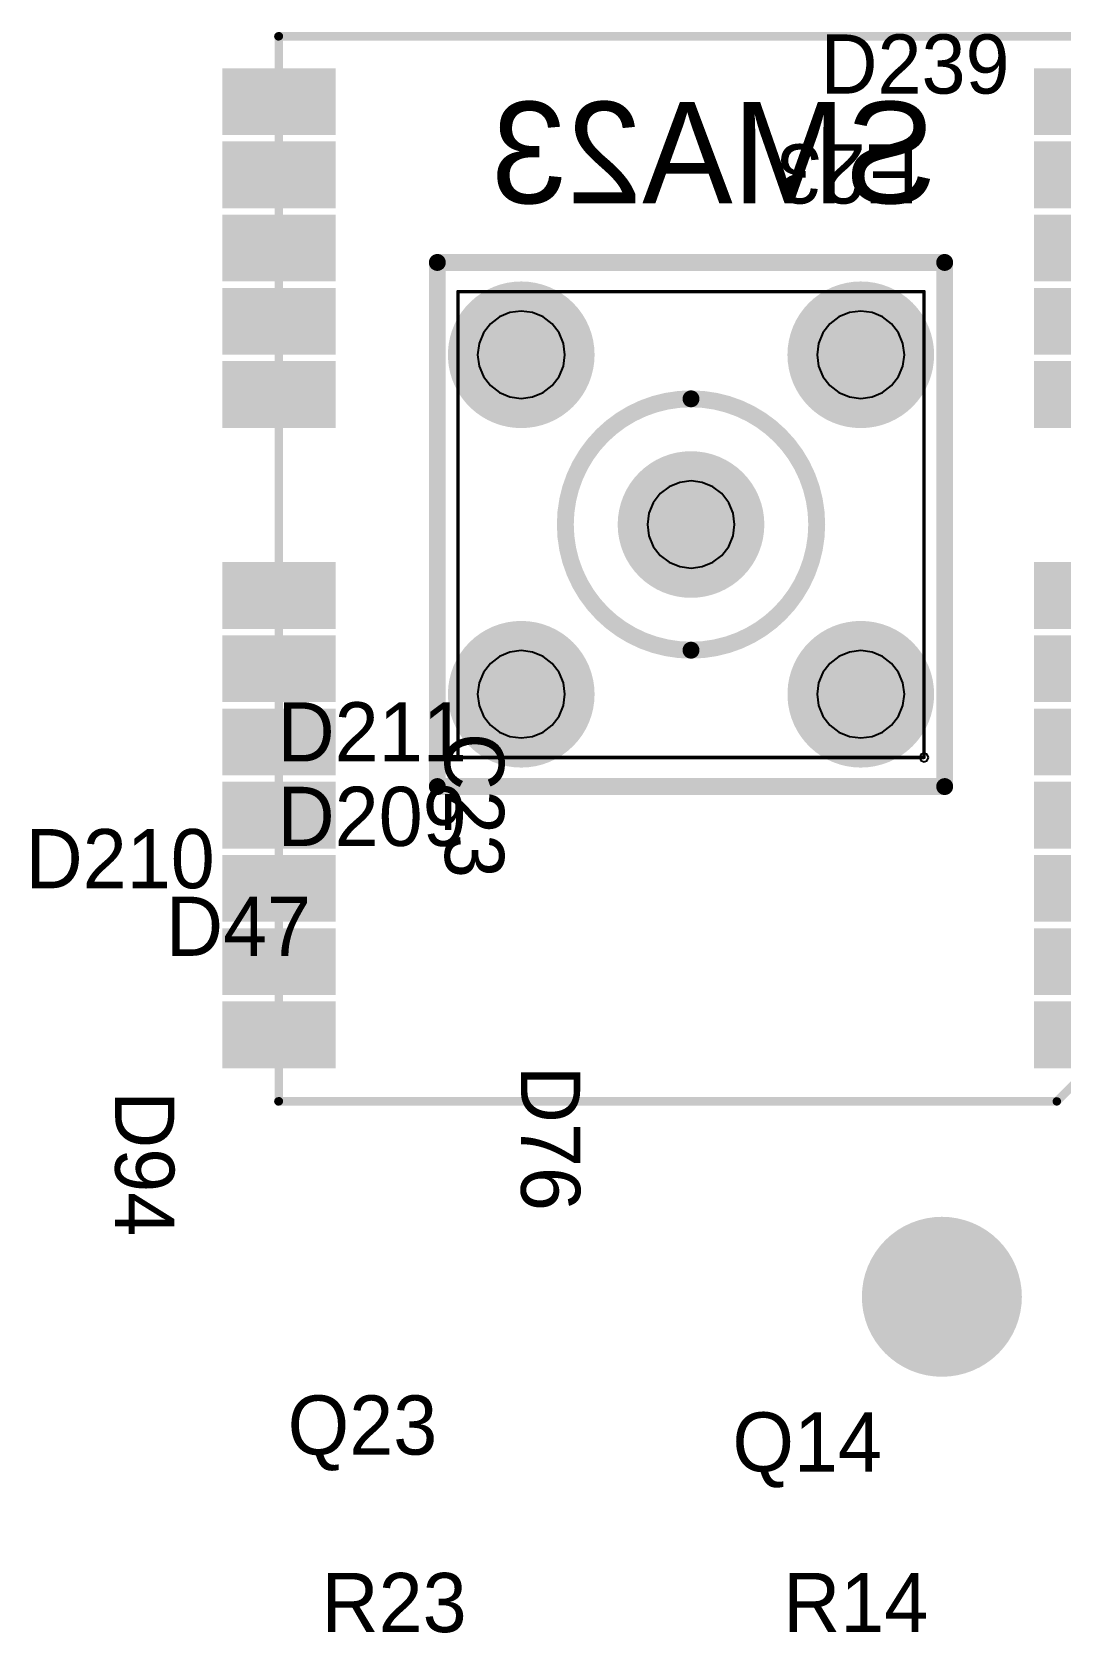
# Model space of a CAD drawing. Extents: x 11.69 to 17.18, y 4.05 to 12.26.
# Drawn here: x 12.664 to 13.273, y 6.458 to 7.405 of the extents above; entities that cross this region are included whole.
import ezdxf

# ---------------------------------------------------------------- set-up
doc = ezdxf.new("R2010")
doc.units = 0
doc.layers.get('0').update_dxf_attribs({"linetype": 'CONTINUOUS'})
for name, color, linetype in [('BOTTOMLAYER', 5, 'CONTINUOUS'), ('BOTTOMOVERLAY', 54, 'CONTINUOUS'), ('BOTTOMSOLDER', 6, 'CONTINUOUS'), ('MECHANICAL10', 56, 'CONTINUOUS'), ('MECHANICAL6', 56, 'CONTINUOUS'), ('MECHANICAL8', 56, 'CONTINUOUS'), ('MECHANICAL9', 56, 'CONTINUOUS'), ('MULTILAYER', 9, 'CONTINUOUS'), ('TOPLAYER', 1, 'CONTINUOUS'), ('TOPOVERLAY', 2, 'CONTINUOUS'), ('TOPPASTE', 8, 'CONTINUOUS'), ('TOPSOLDER', 216, 'CONTINUOUS')]:
    doc.layers.add(name, color=color, linetype=linetype)

# ---------------------------------------------------------------- blocks, each defined once
blk = doc.blocks.new('SMA_TH_HL_SMA_KHD4_B_47')
at = {"layer": 'BOTTOMLAYER', "const_width": 0.03937}
for points in [[(-0.12008, 0.10039, 1), (-0.08071, 0.10039, 1)], [(0.08071, 0.10039, 1), (0.12008, 0.10039, 1)], [(-0.01969, 0, 1), (0.01969, 0, 1)], [(-0.12008, -0.10039, 1), (-0.08071, -0.10039, 1)], [(0.08071, -0.10039, 1), (0.12008, -0.10039, 1)]]:
    blk.add_lwpolyline(points, format="xyb", close=True, dxfattribs=at)
at = {"layer": 'BOTTOMOVERLAY', "const_width": 0.01}
for points in [[(-0.155, 0.15), (-0.155, -0.15)], [(-0.155, 0.15), (0.155, 0.15)], [(0.155, 0.15), (0.155, -0.15)], [(-0.155, -0.15), (0.155, -0.15)]]:
    blk.add_lwpolyline(points, dxfattribs=at)
at = {"layer": 'BOTTOMOVERLAY'}
for points, const_width in [([(-0.1575, 0.15, 1), (-0.1525, 0.15, 1)], 0.005), ([(-0.1575, 0.15, 1), (-0.1525, 0.15, 1)], 0.005), ([(0.1525, 0.15, 1), (0.1575, 0.15, 1)], 0.005), ([(0.1525, 0.15, 1), (0.1575, 0.15, 1)], 0.005), ([(0.07433, 0, 1), (-0.07433, 0, 1)], 0.01), ([(-0.07683, 0, 1), (-0.07183, 0, 1)], 0.005), ([(0.07183, 0, 1), (0.07683, 0, 1)], 0.005), ([(-0.1575, -0.15, 1), (-0.1525, -0.15, 1)], 0.005), ([(-0.1575, -0.15, 1), (-0.1525, -0.15, 1)], 0.005), ([(0.1525, -0.15, 1), (0.1575, -0.15, 1)], 0.005), ([(0.1525, -0.15, 1), (0.1575, -0.15, 1)], 0.005)]:
    blk.add_lwpolyline(points, format="xyb", close=True, dxfattribs=dict(at, const_width=const_width))
at = {"layer": 'BOTTOMSOLDER', "const_width": 0.04337}
for points in [[(-0.12208, 0.10039, 1), (-0.07871, 0.10039, 1)], [(0.07871, 0.10039, 1), (0.12208, 0.10039, 1)], [(-0.02168, 0, 1), (0.02168, 0, 1)], [(-0.12208, -0.10039, 1), (-0.07871, -0.10039, 1)], [(0.07871, -0.10039, 1), (0.12208, -0.10039, 1)]]:
    blk.add_lwpolyline(points, format="xyb", close=True, dxfattribs=at)
at = {"layer": 'MECHANICAL6', "const_width": 0.002}
for points in [[(-0.13779, 0.1378), (0.1378, 0.1378)], [(-0.13779, 0.1378), (-0.13779, -0.13779)], [(0.1378, 0.1378), (0.1378, -0.13779)], [(-0.13779, -0.13779), (0.1378, -0.13779)]]:
    blk.add_lwpolyline(points, dxfattribs=at)
at = {"layer": 'MECHANICAL6', "const_width": 0.001}
for points in [[(-0.13829, 0.1378, 1), (-0.13729, 0.1378, 1)], [(-0.13829, 0.1378, 1), (-0.13729, 0.1378, 1)], [(0.1373, 0.1378, 1), (0.1383, 0.1378, 1)], [(0.1373, 0.1378, 1), (0.1383, 0.1378, 1)], [(-0.13829, -0.13779, 1), (-0.13729, -0.13779, 1)], [(-0.13829, -0.13779, 1), (-0.13729, -0.13779, 1)], [(0.1373, -0.13779, 1), (0.1383, -0.13779, 1)], [(0.1373, -0.13779, 1), (0.1383, -0.13779, 1)]]:
    blk.add_lwpolyline(points, format="xyb", close=True, dxfattribs=at)
at = {"layer": 'MECHANICAL8'}
for p, q in [((-0.1396, -0.13599), (-0.14035, -0.13779)), ((-0.14035, -0.13779), (-0.1396, -0.1396)), ((-0.13779, -0.13524), (-0.1396, -0.13599)), ((-0.1396, -0.1396), (-0.13779, -0.14035)), ((-0.13599, -0.13599), (-0.13779, -0.13524)), ((-0.13779, -0.14035), (-0.13599, -0.1396)), ((-0.13524, -0.13779), (-0.13599, -0.13599)), ((-0.13599, -0.1396), (-0.13524, -0.13779))]:
    blk.add_line(p, q, dxfattribs=at)
at = {"layer": 'MECHANICAL9'}
for p, q in [((-0.10707, 0.12532), (-0.1133, 0.12274)), ((-0.10039, 0.1262), (-0.10707, 0.12532)), ((-0.09371, 0.12532), (-0.10039, 0.1262)), ((-0.08748, 0.12274), (-0.09371, 0.12532)), ((0.09371, 0.12532), (0.08748, 0.12274)), ((0.10039, 0.1262), (0.09371, 0.12532)), ((0.10707, 0.12532), (0.10039, 0.1262)), ((0.1133, 0.12274), (0.10707, 0.12532)), ((-0.11864, 0.11864), (-0.12274, 0.1133)), ((-0.1133, 0.12274), (-0.11864, 0.11864)), ((-0.08214, 0.11864), (-0.08748, 0.12274)), ((-0.07804, 0.1133), (-0.08214, 0.11864)), ((0.08214, 0.11864), (0.07804, 0.1133)), ((0.08748, 0.12274), (0.08214, 0.11864)), ((0.11864, 0.11864), (0.1133, 0.12274)), ((0.12274, 0.1133), (0.11864, 0.11864)), ((-0.12532, 0.10707), (-0.1262, 0.10039)), ((-0.12274, 0.1133), (-0.12532, 0.10707)), ((-0.07546, 0.10707), (-0.07804, 0.1133)), ((-0.07458, 0.10039), (-0.07546, 0.10707)), ((0.07546, 0.10707), (0.07458, 0.10039)), ((0.07804, 0.1133), (0.07546, 0.10707)), ((0.12532, 0.10707), (0.12274, 0.1133)), ((0.1262, 0.10039), (0.12532, 0.10707)), ((-0.1262, 0.10039), (-0.12532, 0.09371)), ((-0.07546, 0.09371), (-0.07458, 0.10039)), ((0.07458, 0.10039), (0.07546, 0.09371)), ((0.12532, 0.09371), (0.1262, 0.10039)), ((-0.12532, 0.09371), (-0.12274, 0.08748)), ((-0.12274, 0.08748), (-0.11864, 0.08214)), ((-0.08214, 0.08214), (-0.07804, 0.08748)), ((-0.07804, 0.08748), (-0.07546, 0.09371)), ((0.07546, 0.09371), (0.07804, 0.08748)), ((0.07804, 0.08748), (0.08214, 0.08214)), ((0.11864, 0.08214), (0.12274, 0.08748)), ((0.12274, 0.08748), (0.12532, 0.09371)), ((-0.11864, 0.08214), (-0.1133, 0.07804)), ((-0.1133, 0.07804), (-0.10707, 0.07546)), ((-0.09371, 0.07546), (-0.08748, 0.07804)), ((-0.08748, 0.07804), (-0.08214, 0.08214)), ((0.08214, 0.08214), (0.08748, 0.07804)), ((0.08748, 0.07804), (0.09371, 0.07546)), ((0.10707, 0.07546), (0.1133, 0.07804)), ((0.1133, 0.07804), (0.11864, 0.08214)), ((-0.10707, 0.07546), (-0.10039, 0.07458)), ((-0.10039, 0.07458), (-0.09371, 0.07546)), ((0.09371, 0.07546), (0.10039, 0.07458)), ((0.10039, 0.07458), (0.10707, 0.07546)), ((-0.01291, 0.02235), (-0.01825, 0.01825)), ((-0.00668, 0.02493), (-0.01291, 0.02235)), ((0, 0.02581), (-0.00668, 0.02493)), ((0.00668, 0.02493), (0, 0.02581)), ((0.01291, 0.02235), (0.00668, 0.02493)), ((0.01825, 0.01825), (0.01291, 0.02235)), ((-0.02235, 0.01291), (-0.02493, 0.00668)), ((-0.01825, 0.01825), (-0.02235, 0.01291)), ((0.02235, 0.01291), (0.01825, 0.01825)), ((0.02493, 0.00668), (0.02235, 0.01291)), ((-0.02493, 0.00668), (-0.02581, 0)), ((-0.02581, 0), (-0.02493, -0.00668)), ((0.02581, 0), (0.02493, 0.00668)), ((0.02493, -0.00668), (0.02581, 0)), ((-0.02493, -0.00668), (-0.02235, -0.01291)), ((0.02235, -0.01291), (0.02493, -0.00668)), ((-0.02235, -0.01291), (-0.01825, -0.01825)), ((-0.01825, -0.01825), (-0.01291, -0.02235)), ((0.01291, -0.02235), (0.01825, -0.01825)), ((0.01825, -0.01825), (0.02235, -0.01291)), ((-0.01291, -0.02235), (-0.00668, -0.02493)), ((-0.00668, -0.02493), (0, -0.02581)), ((0, -0.02581), (0.00668, -0.02493)), ((0.00668, -0.02493), (0.01291, -0.02235)), ((-0.10707, -0.07546), (-0.1133, -0.07804)), ((-0.10039, -0.07458), (-0.10707, -0.07546)), ((-0.09371, -0.07546), (-0.10039, -0.07458)), ((-0.08748, -0.07804), (-0.09371, -0.07546)), ((0.09371, -0.07546), (0.08748, -0.07804)), ((0.10039, -0.07458), (0.09371, -0.07546)), ((0.10707, -0.07546), (0.10039, -0.07458)), ((0.1133, -0.07804), (0.10707, -0.07546)), ((-0.11864, -0.08214), (-0.12274, -0.08748)), ((-0.1133, -0.07804), (-0.11864, -0.08214)), ((-0.08214, -0.08214), (-0.08748, -0.07804)), ((-0.07804, -0.08748), (-0.08214, -0.08214)), ((0.08214, -0.08214), (0.07804, -0.08748)), ((0.08748, -0.07804), (0.08214, -0.08214)), ((0.11864, -0.08214), (0.1133, -0.07804)), ((0.12274, -0.08748), (0.11864, -0.08214)), ((-0.12532, -0.09371), (-0.1262, -0.10039)), ((-0.12274, -0.08748), (-0.12532, -0.09371)), ((-0.07546, -0.09371), (-0.07804, -0.08748)), ((-0.07458, -0.10039), (-0.07546, -0.09371)), ((0.07546, -0.09371), (0.07458, -0.10039)), ((0.07804, -0.08748), (0.07546, -0.09371)), ((0.12532, -0.09371), (0.12274, -0.08748)), ((0.1262, -0.10039), (0.12532, -0.09371)), ((-0.1262, -0.10039), (-0.12532, -0.10707)), ((-0.07546, -0.10707), (-0.07458, -0.10039)), ((0.07458, -0.10039), (0.07546, -0.10707)), ((0.12532, -0.10707), (0.1262, -0.10039)), ((-0.12532, -0.10707), (-0.12274, -0.1133)), ((-0.12274, -0.1133), (-0.11864, -0.11864)), ((-0.08214, -0.11864), (-0.07804, -0.1133)), ((-0.07804, -0.1133), (-0.07546, -0.10707)), ((0.07546, -0.10707), (0.07804, -0.1133)), ((0.07804, -0.1133), (0.08214, -0.11864)), ((0.11864, -0.11864), (0.12274, -0.1133)), ((0.12274, -0.1133), (0.12532, -0.10707)), ((-0.11864, -0.11864), (-0.1133, -0.12274)), ((-0.1133, -0.12274), (-0.10707, -0.12532)), ((-0.09371, -0.12532), (-0.08748, -0.12274)), ((-0.08748, -0.12274), (-0.08214, -0.11864)), ((0.08214, -0.11864), (0.08748, -0.12274)), ((0.08748, -0.12274), (0.09371, -0.12532)), ((0.10707, -0.12532), (0.1133, -0.12274)), ((0.1133, -0.12274), (0.11864, -0.11864)), ((-0.10707, -0.12532), (-0.10039, -0.1262)), ((-0.10039, -0.1262), (-0.09371, -0.12532)), ((0.09371, -0.12532), (0.10039, -0.1262)), ((0.10039, -0.1262), (0.10707, -0.12532))]:
    blk.add_line(p, q, dxfattribs=at)
at = {"layer": 'MULTILAYER', "const_width": 0.03937}
for points in [[(-0.12008, 0.10039, 1), (-0.08071, 0.10039, 1)], [(0.08071, 0.10039, 1), (0.12008, 0.10039, 1)], [(-0.01969, 0, 1), (0.01969, 0, 1)], [(-0.12008, -0.10039, 1), (-0.08071, -0.10039, 1)], [(0.08071, -0.10039, 1), (0.12008, -0.10039, 1)]]:
    blk.add_lwpolyline(points, format="xyb", close=True, dxfattribs=at)
at = {"layer": 'TOPLAYER', "const_width": 0.03937}
for points in [[(-0.12008, 0.10039, 1), (-0.08071, 0.10039, 1)], [(0.08071, 0.10039, 1), (0.12008, 0.10039, 1)], [(-0.01969, 0, 1), (0.01969, 0, 1)], [(-0.12008, -0.10039, 1), (-0.08071, -0.10039, 1)], [(0.08071, -0.10039, 1), (0.12008, -0.10039, 1)]]:
    blk.add_lwpolyline(points, format="xyb", close=True, dxfattribs=at)
at = {"layer": 'TOPSOLDER', "const_width": 0.04337}
for points in [[(-0.12208, 0.10039, 1), (-0.07871, 0.10039, 1)], [(0.07871, 0.10039, 1), (0.12208, 0.10039, 1)], [(-0.02168, 0, 1), (0.02168, 0, 1)], [(-0.12208, -0.10039, 1), (-0.07871, -0.10039, 1)], [(0.07871, -0.10039, 1), (0.12208, -0.10039, 1)]]:
    blk.add_lwpolyline(points, format="xyb", close=True, dxfattribs=at)
blk = doc.blocks.new('LB1020B_71')
at = {"layer": 'TOPLAYER'}
for points in [[(-0.02953, 0.57488), (0.02953, 0.57488), (-0.02953, 0.60638), (0.02953, 0.60638)], [(0.45047, 0.57488), (0.50953, 0.57488), (0.45047, 0.60638), (0.50953, 0.60638)], [(-0.02953, 0.53157), (0.02953, 0.53157), (-0.02953, 0.56307), (0.02953, 0.56307)], [(0.45047, 0.53157), (0.50953, 0.53157), (0.45047, 0.56307), (0.50953, 0.56307)], [(-0.02953, 0.48827), (0.02953, 0.48827), (-0.02953, 0.51976), (0.02953, 0.51976)], [(0.45047, 0.48827), (0.50953, 0.48827), (0.45047, 0.51976), (0.50953, 0.51976)], [(-0.02953, 0.44496), (0.02953, 0.44496), (-0.02953, 0.47646), (0.02953, 0.47646)], [(0.45047, 0.44496), (0.50953, 0.44496), (0.45047, 0.47646), (0.50953, 0.47646)], [(-0.02953, 0.40165), (0.02953, 0.40165), (-0.02953, 0.43315), (0.02953, 0.43315)], [(0.45047, 0.40165), (0.50953, 0.40165), (0.45047, 0.43315), (0.50953, 0.43315)], [(-0.02953, 0.35835), (0.02953, 0.35835), (-0.02953, 0.38984), (0.02953, 0.38984)], [(0.45047, 0.35835), (0.50953, 0.35835), (0.45047, 0.38984), (0.50953, 0.38984)], [(-0.02953, 0.31504), (0.02953, 0.31504), (-0.02953, 0.34654), (0.02953, 0.34654)], [(0.45047, 0.31504), (0.50953, 0.31504), (0.45047, 0.34654), (0.50953, 0.34654)], [(-0.02953, 0.19614), (0.02953, 0.19614), (-0.02953, 0.22764), (0.02953, 0.22764)], [(0.45047, 0.19614), (0.50953, 0.19614), (0.45047, 0.22764), (0.50953, 0.22764)], [(-0.02953, 0.15283), (0.02953, 0.15283), (-0.02953, 0.18433), (0.02953, 0.18433)], [(0.45047, 0.15283), (0.50953, 0.15283), (0.45047, 0.18433), (0.50953, 0.18433)], [(-0.02953, 0.10953), (0.02953, 0.10953), (-0.02953, 0.14102), (0.02953, 0.14102)], [(0.45047, 0.10953), (0.50953, 0.10953), (0.45047, 0.14102), (0.50953, 0.14102)], [(-0.02953, 0.06622), (0.02953, 0.06622), (-0.02953, 0.09772), (0.02953, 0.09772)], [(0.45047, 0.06622), (0.50953, 0.06622), (0.45047, 0.09772), (0.50953, 0.09772)], [(-0.02953, 0.02291), (0.02953, 0.02291), (-0.02953, 0.05441), (0.02953, 0.05441)], [(0.45047, 0.02291), (0.50953, 0.02291), (0.45047, 0.05441), (0.50953, 0.05441)]]:
    blk.add_solid(points, dxfattribs=at)
at = {"layer": 'TOPOVERLAY', "const_width": 0.005}
for points in [[(0.02, 0.63), (0, 0.61)], [(0.48031, 0.63), (0.02, 0.63)], [(0.48, 0.62992), (0.48, 0)], [(0, 0.61), (0, 0.00008)], [(0.48031, 0.00008), (0, 0.00008)]]:
    blk.add_lwpolyline(points, dxfattribs=at)
at = {"layer": 'TOPOVERLAY', "const_width": 0.0025}
for points in [[(0.01875, 0.63, 1), (0.02125, 0.63, 1)], [(0.01875, 0.63, 1), (0.02125, 0.63, 1)], [(0.47875, 0.62992, 1), (0.48125, 0.62992, 1)], [(0.47907, 0.63, 1), (0.48157, 0.63, 1)], [(-0.00125, 0.61, 1), (0.00125, 0.61, 1)], [(-0.00125, 0.61, 1), (0.00125, 0.61, 1)], [(-0.00125, 0.00008, 1), (0.00125, 0.00008, 1)], [(-0.00125, 0.00008, 1), (0.00125, 0.00008, 1)], [(0.47875, 0, 1), (0.48125, 0, 1)], [(0.47907, 0.00008, 1), (0.48157, 0.00008, 1)]]:
    blk.add_lwpolyline(points, format="xyb", close=True, dxfattribs=at)
at = {"layer": 'TOPPASTE'}
for points in [[(-0.02953, 0.57488), (0.02953, 0.57488), (-0.02953, 0.60638), (0.02953, 0.60638)], [(0.45047, 0.57488), (0.50953, 0.57488), (0.45047, 0.60638), (0.50953, 0.60638)], [(-0.02953, 0.53157), (0.02953, 0.53157), (-0.02953, 0.56307), (0.02953, 0.56307)], [(0.45047, 0.53157), (0.50953, 0.53157), (0.45047, 0.56307), (0.50953, 0.56307)], [(-0.02953, 0.48827), (0.02953, 0.48827), (-0.02953, 0.51976), (0.02953, 0.51976)], [(0.45047, 0.48827), (0.50953, 0.48827), (0.45047, 0.51976), (0.50953, 0.51976)], [(-0.02953, 0.44496), (0.02953, 0.44496), (-0.02953, 0.47646), (0.02953, 0.47646)], [(0.45047, 0.44496), (0.50953, 0.44496), (0.45047, 0.47646), (0.50953, 0.47646)], [(-0.02953, 0.40165), (0.02953, 0.40165), (-0.02953, 0.43315), (0.02953, 0.43315)], [(0.45047, 0.40165), (0.50953, 0.40165), (0.45047, 0.43315), (0.50953, 0.43315)], [(-0.02953, 0.35835), (0.02953, 0.35835), (-0.02953, 0.38984), (0.02953, 0.38984)], [(0.45047, 0.35835), (0.50953, 0.35835), (0.45047, 0.38984), (0.50953, 0.38984)], [(-0.02953, 0.31504), (0.02953, 0.31504), (-0.02953, 0.34654), (0.02953, 0.34654)], [(0.45047, 0.31504), (0.50953, 0.31504), (0.45047, 0.34654), (0.50953, 0.34654)], [(-0.02953, 0.19614), (0.02953, 0.19614), (-0.02953, 0.22764), (0.02953, 0.22764)], [(0.45047, 0.19614), (0.50953, 0.19614), (0.45047, 0.22764), (0.50953, 0.22764)], [(-0.02953, 0.15283), (0.02953, 0.15283), (-0.02953, 0.18433), (0.02953, 0.18433)], [(0.45047, 0.15283), (0.50953, 0.15283), (0.45047, 0.18433), (0.50953, 0.18433)], [(-0.02953, 0.10953), (0.02953, 0.10953), (-0.02953, 0.14102), (0.02953, 0.14102)], [(0.45047, 0.10953), (0.50953, 0.10953), (0.45047, 0.14102), (0.50953, 0.14102)], [(-0.02953, 0.06622), (0.02953, 0.06622), (-0.02953, 0.09772), (0.02953, 0.09772)], [(0.45047, 0.06622), (0.50953, 0.06622), (0.45047, 0.09772), (0.50953, 0.09772)], [(-0.02953, 0.02291), (0.02953, 0.02291), (-0.02953, 0.05441), (0.02953, 0.05441)], [(0.45047, 0.02291), (0.50953, 0.02291), (0.45047, 0.05441), (0.50953, 0.05441)]]:
    blk.add_solid(points, dxfattribs=at)
at = {"layer": 'TOPSOLDER'}
for points in [[(-0.03353, 0.57088), (0.03353, 0.57088), (-0.03353, 0.61038), (0.03353, 0.61038)], [(0.44647, 0.57088), (0.51353, 0.57088), (0.44647, 0.61038), (0.51353, 0.61038)], [(-0.03353, 0.52757), (0.03353, 0.52757), (-0.03353, 0.56707), (0.03353, 0.56707)], [(0.44647, 0.52757), (0.51353, 0.52757), (0.44647, 0.56707), (0.51353, 0.56707)], [(-0.03353, 0.48427), (0.03353, 0.48427), (-0.03353, 0.52376), (0.03353, 0.52376)], [(0.44647, 0.48427), (0.51353, 0.48427), (0.44647, 0.52376), (0.51353, 0.52376)], [(-0.03353, 0.44096), (0.03353, 0.44096), (-0.03353, 0.48046), (0.03353, 0.48046)], [(0.44647, 0.44096), (0.51353, 0.44096), (0.44647, 0.48046), (0.51353, 0.48046)], [(-0.03353, 0.39765), (0.03353, 0.39765), (-0.03353, 0.43715), (0.03353, 0.43715)], [(0.44647, 0.39765), (0.51353, 0.39765), (0.44647, 0.43715), (0.51353, 0.43715)], [(-0.03353, 0.35435), (0.03353, 0.35435), (-0.03353, 0.39384), (0.03353, 0.39384)], [(0.44647, 0.35435), (0.51353, 0.35435), (0.44647, 0.39384), (0.51353, 0.39384)], [(-0.03353, 0.31104), (0.03353, 0.31104), (-0.03353, 0.35054), (0.03353, 0.35054)], [(0.44647, 0.31104), (0.51353, 0.31104), (0.44647, 0.35054), (0.51353, 0.35054)], [(-0.03353, 0.19214), (0.03353, 0.19214), (-0.03353, 0.23164), (0.03353, 0.23164)], [(0.44647, 0.19214), (0.51353, 0.19214), (0.44647, 0.23164), (0.51353, 0.23164)], [(-0.03353, 0.14883), (0.03353, 0.14883), (-0.03353, 0.18833), (0.03353, 0.18833)], [(0.44647, 0.14883), (0.51353, 0.14883), (0.44647, 0.18833), (0.51353, 0.18833)], [(-0.03353, 0.10553), (0.03353, 0.10553), (-0.03353, 0.14502), (0.03353, 0.14502)], [(0.44647, 0.10553), (0.51353, 0.10553), (0.44647, 0.14502), (0.51353, 0.14502)], [(-0.03353, 0.06222), (0.03353, 0.06222), (-0.03353, 0.10172), (0.03353, 0.10172)], [(0.44647, 0.06222), (0.51353, 0.06222), (0.44647, 0.10172), (0.51353, 0.10172)], [(-0.03353, 0.01891), (0.03353, 0.01891), (-0.03353, 0.05841), (0.03353, 0.05841)], [(0.44647, 0.01891), (0.51353, 0.01891), (0.44647, 0.05841), (0.51353, 0.05841)]]:
    blk.add_solid(points, dxfattribs=at)

msp = doc.modelspace()

# ---------------------------------------------------------------- linework, layer by layer
at = {"layer": 'BOTTOMLAYER', "const_width": 0.04331}
msp.add_lwpolyline([(13.18068, 6.65723, 1), (13.22399, 6.65723, 1)], format="xyb", close=True, dxfattribs=at)
at = {"layer": 'BOTTOMSOLDER', "const_width": 0.04731}
msp.add_lwpolyline([(13.17868, 6.65723, 1), (13.22599, 6.65723, 1)], format="xyb", close=True, dxfattribs=at)
at = {"layer": 'TOPLAYER', "const_width": 0.04331}
msp.add_lwpolyline([(13.18068, 6.65723, 1), (13.22399, 6.65723, 1)], format="xyb", close=True, dxfattribs=at)
at = {"layer": 'TOPSOLDER', "const_width": 0.04731}
msp.add_lwpolyline([(13.17868, 6.65723, 1), (13.22599, 6.65723, 1)], format="xyb", close=True, dxfattribs=at)

# ---------------------------------------------------------------- block references
for name, p, rotation in [('LB1020B_71', (13.29031, 7.4028), 180), ('SMA_TH_HL_SMA_KHD4_B_47', (13.054, 7.114), 90)]:
    msp.add_blockref(name, p, dxfattribs=dict(rotation=rotation))

# ---------------------------------------------------------------- texts
at = {"layer": 'BOTTOMOVERLAY', "text_generation_flag": 2}
msp.add_text('SMA23', height=0.06, rotation=360, dxfattribs=at).set_placement((13.199, 7.304))
at = {"layer": 'MECHANICAL10'}
for s, p in [('D239', (13.13048, 7.36888)), ('D210', (12.66048, 6.89888)), ('Q23', (12.81548, 6.56388)), ('Q14', (13.07848, 6.55388))]:
    msp.add_text(s, height=0.035, dxfattribs=at).set_placement(p)
for s, rotation, p in [('E23', 180, (13.18848, 7.33888)), ('D211', 360, (12.80948, 6.97388)), ('C23', 270, (12.90848, 6.99075)), ('D209', 360, (12.80948, 6.92388)), ('D47', 360, (12.74348, 6.85888)), ('D76', 270, (12.95348, 6.79388)), ('D94', 270, (12.71348, 6.77888)), ('R23', 360, (12.83548, 6.45888)), ('R14', 360, (13.10848, 6.45888))]:
    msp.add_text(s, height=0.035, rotation=rotation, dxfattribs=at).set_placement(p)

doc.saveas('drawing.dxf')
